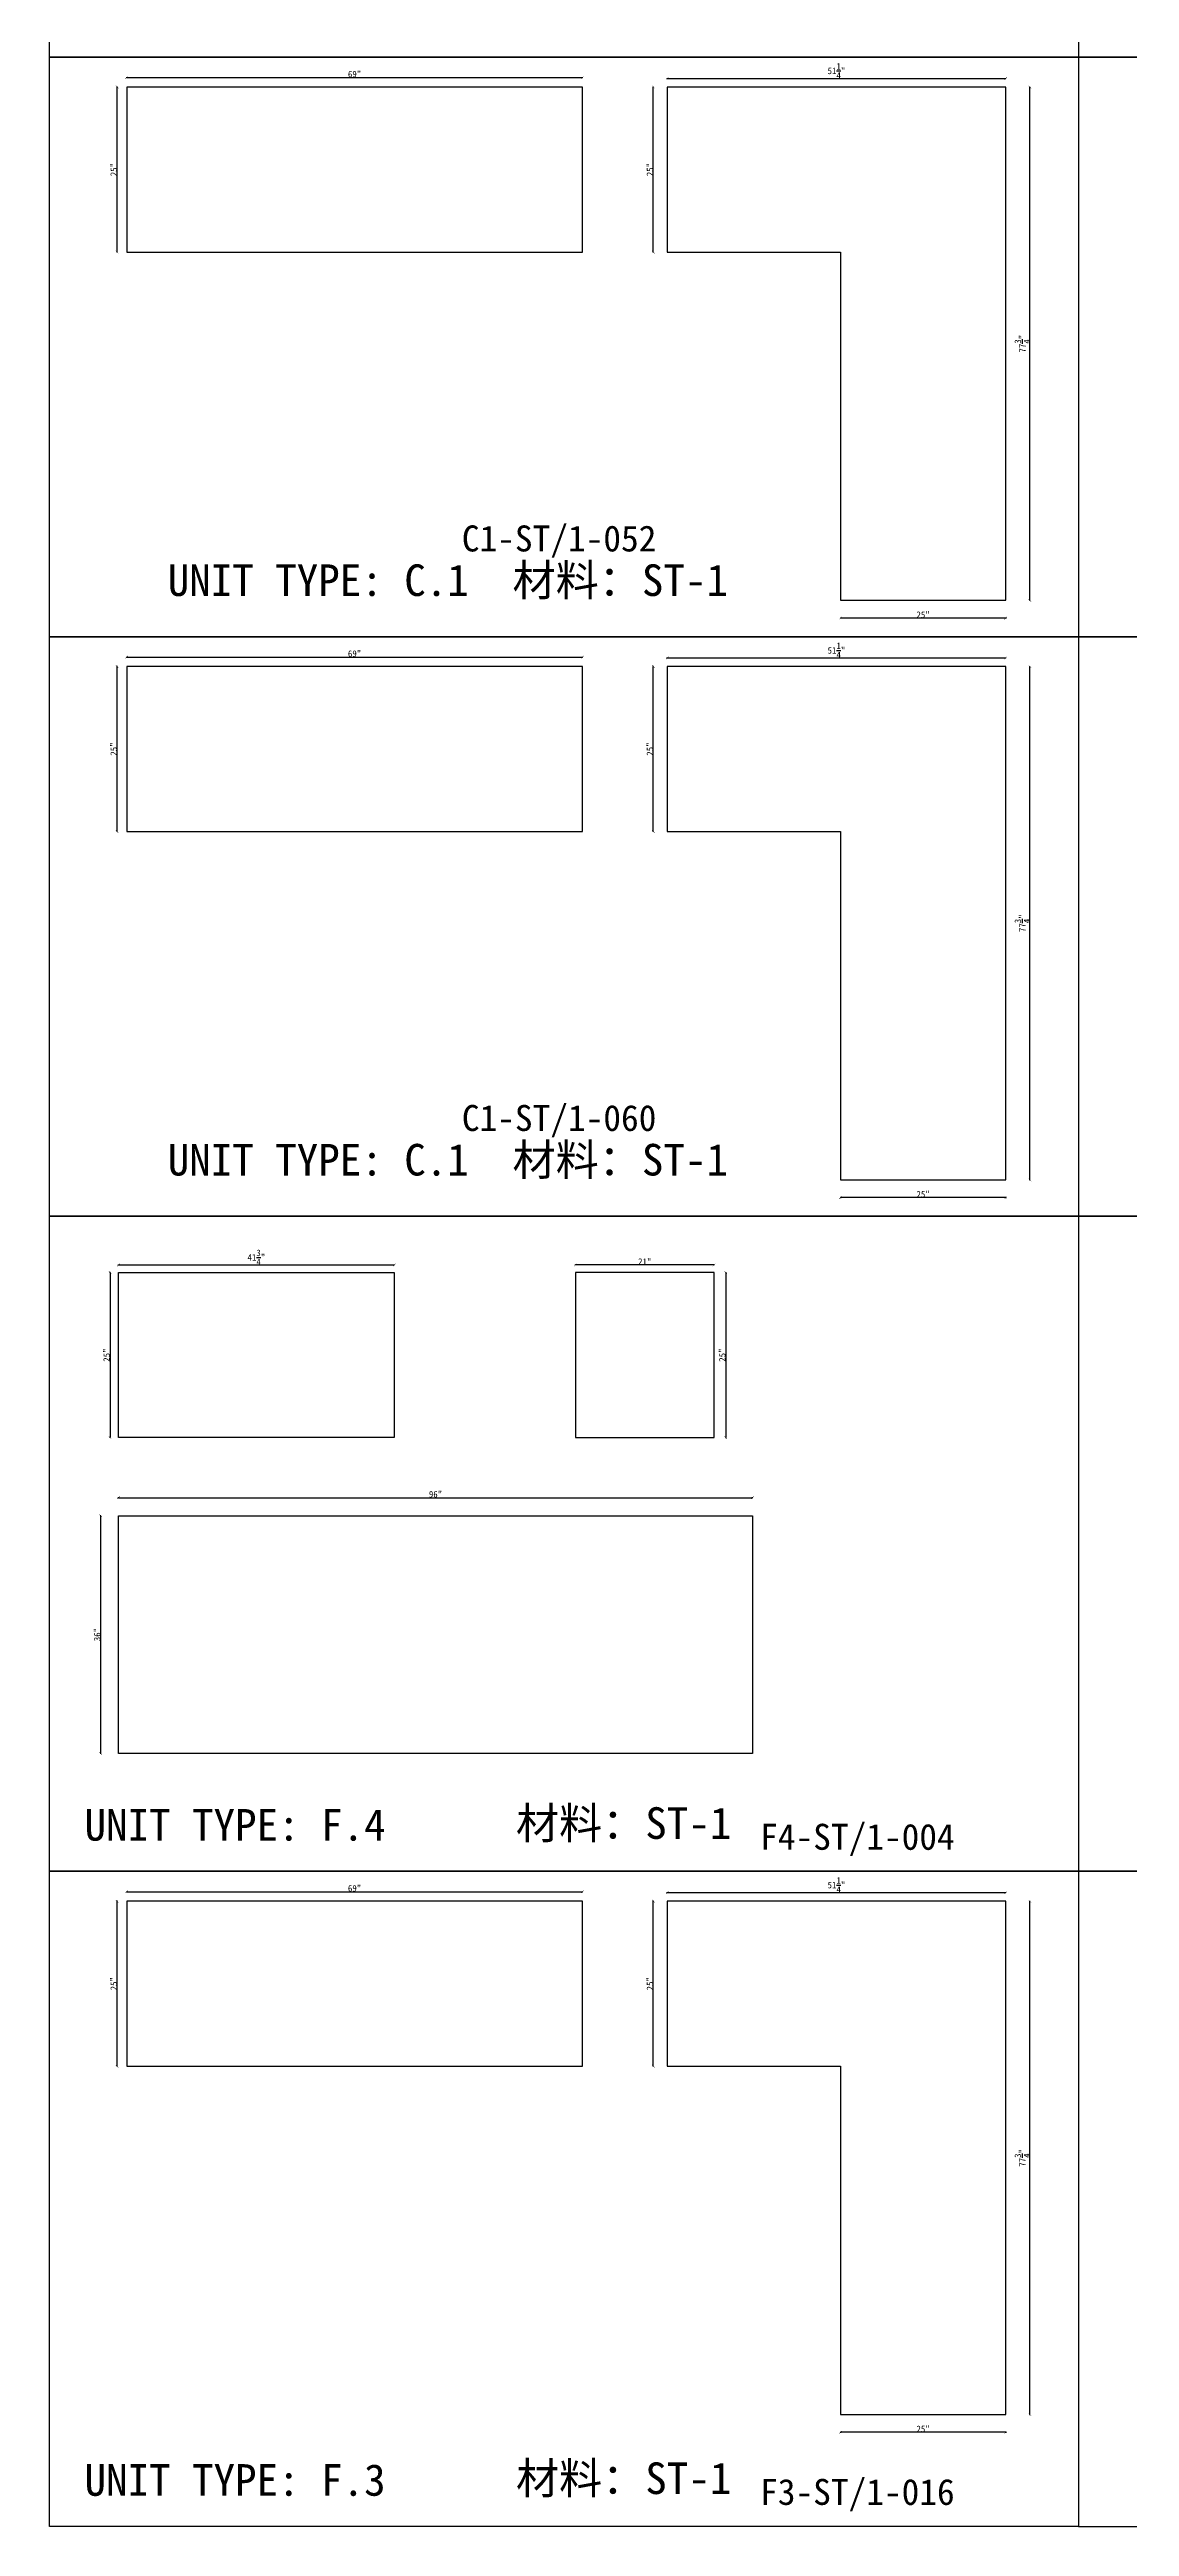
# Model space of a CAD drawing. Header units: millimetres. Extents: x -46966 to 138077, y -48408 to 2116.
# Drawn here: x 3188 to 7341, y -44982 to -35453 of the extents above; entities that cross this region are included whole.
import ezdxf
from ezdxf.enums import TextEntityAlignment as Align

# ---------------------------------------------------------------- set-up
doc = ezdxf.new("R2010")
doc.units = ezdxf.units.MM
doc.layers.add('PART_NUMBER', color=3, linetype='Continuous')
doc.styles.add('样式 1', font='')
doc.styles.get('样式 1').set_extended_font_data('NSimSun')
doc.dimstyles.new('副本 ISO-25', dxfattribs={"dimtxt": 25, "dimasz": 10, "dimexe": 1.5, "dimexo": 0.5, "dimtad": 1, "dimlfac": 0.03937, "dimlunit": 5, "dimtxsty": '样式 1', "dimblk": 'ARCHTICK', "dimcen": 2.5, "dimclrd": 256, "dimclrt": 1, "dimazin": 3, "dimtfac": 1, "dimtmove": 0, "dimatfit": 3, "dimfxlon": 1})

# ---------------------------------------------------------------- blocks, each defined once
blk = doc.blocks.new('_ArchTick')
at = {"color": 0, "linetype": 'ByBlock', "const_width": 0.15}
blk.add_lwpolyline([(-0.5, -0.5), (0.5, 0.5)], dxfattribs=at)
blk = doc.blocks.new('*D683')
at = {"color": 0, "lineweight": -2, "transparency": 16777216}
for p, q in [((3448.3, -35596.8), (3445.8, -35596.8)), ((3448.3, -36231.8), (3445.8, -36231.8))]:
    blk.add_line(p, q, dxfattribs=at)
at = {"lineweight": -2, "transparency": 16777216}
blk.add_line((3447.3, -36231.8), (3447.3, -35596.8), dxfattribs=at)
at = {"layer": 'Defpoints', "color": 0, "transparency": 16777216}
for p in [(3447.3, -35596.8), (3484.3, -35596.8), (3484.3, -36231.8)]:
    blk.add_point(p, dxfattribs=at)
at = {"lineweight": -2, "transparency": 16777216, "xscale": 10, "yscale": 10, "zscale": 10}
for p, rotation in [((3447.3, -35596.8), 90), ((3447.3, -36231.8), 270)]:
    blk.add_blockref('_ArchTick', p, dxfattribs=dict(at, rotation=rotation))
at = {"color": 1, "transparency": 16777216, "insert": (3434.2, -35914.3), "char_height": 25, "attachment_point": 5, "rotation": 90, "style": '样式 1'}
blk.add_mtext('\\A1;25"', dxfattribs=at)
blk = doc.blocks.new('*D684')
at = {"color": 0, "lineweight": -2, "transparency": 16777216}
for p, q in [((3484.3, -35561.4), (3484.3, -35558.9)), ((5236.9, -35561.4), (5236.9, -35558.9))]:
    blk.add_line(p, q, dxfattribs=at)
at = {"lineweight": -2, "transparency": 16777216}
blk.add_line((3484.3, -35560.4), (5236.9, -35560.4), dxfattribs=at)
at = {"layer": 'Defpoints', "color": 0, "transparency": 16777216}
for p in [(3484.3, -35596.8), (5236.9, -35560.4), (5236.9, -35596.8)]:
    blk.add_point(p, dxfattribs=at)
at = {"lineweight": -2, "transparency": 16777216, "xscale": 10, "yscale": 10, "zscale": 10, "rotation": 180}
blk.add_blockref('_ArchTick', (3484.3, -35560.4), dxfattribs=at)
at = {"lineweight": -2, "transparency": 16777216, "xscale": 10, "yscale": 10, "zscale": 10}
blk.add_blockref('_ArchTick', (5236.9, -35560.4), dxfattribs=at)
at = {"color": 1, "transparency": 16777216, "insert": (4360.6, -35547.3), "char_height": 25, "attachment_point": 5, "style": '样式 1'}
blk.add_mtext('\\A1;69"', dxfattribs=at)
blk = doc.blocks.new('*D685')
at = {"color": 0, "lineweight": -2, "transparency": 16777216}
for p, q in [((5563.2, -35564.6), (5563.2, -35562.1)), ((6864.9, -35564.6), (6864.9, -35562.1))]:
    blk.add_line(p, q, dxfattribs=at)
at = {"lineweight": -2, "transparency": 16777216}
blk.add_line((5563.2, -35563.6), (6864.9, -35563.6), dxfattribs=at)
at = {"layer": 'Defpoints', "color": 0, "transparency": 16777216}
for p in [(5563.2, -35596.8), (6864.9, -35563.6), (6864.9, -35596.8)]:
    blk.add_point(p, dxfattribs=at)
at = {"lineweight": -2, "transparency": 16777216, "xscale": 10, "yscale": 10, "zscale": 10, "rotation": 180}
blk.add_blockref('_ArchTick', (5563.2, -35563.6), dxfattribs=at)
at = {"lineweight": -2, "transparency": 16777216, "xscale": 10, "yscale": 10, "zscale": 10}
blk.add_blockref('_ArchTick', (6864.9, -35563.6), dxfattribs=at)
at = {"color": 1, "transparency": 16777216, "insert": (6214, -35534.6), "char_height": 25, "attachment_point": 5, "style": '样式 1'}
blk.add_mtext('\\A1;51{\\H1x;\\S1/4;}"', dxfattribs=at)
blk = doc.blocks.new('*D686')
at = {"color": 0, "lineweight": -2, "transparency": 16777216}
for p, q in [((5510.7, -35596.8), (5508.2, -35596.8)), ((5510.7, -36231.8), (5508.2, -36231.8))]:
    blk.add_line(p, q, dxfattribs=at)
at = {"lineweight": -2, "transparency": 16777216}
blk.add_line((5509.7, -36231.8), (5509.7, -35596.8), dxfattribs=at)
at = {"layer": 'Defpoints', "color": 0, "transparency": 16777216}
for p in [(5509.7, -35596.8), (5563.2, -35596.8), (5563.2, -36231.8)]:
    blk.add_point(p, dxfattribs=at)
at = {"lineweight": -2, "transparency": 16777216, "xscale": 10, "yscale": 10, "zscale": 10}
for p, rotation in [((5509.7, -35596.8), 90), ((5509.7, -36231.8), 270)]:
    blk.add_blockref('_ArchTick', p, dxfattribs=dict(at, rotation=rotation))
at = {"color": 1, "transparency": 16777216, "insert": (5496.6, -35914.3), "char_height": 25, "attachment_point": 5, "rotation": 90, "style": '样式 1'}
blk.add_mtext('\\A1;25"', dxfattribs=at)
blk = doc.blocks.new('*D679')
at = {"color": 0, "lineweight": -2, "transparency": 16777216}
for p, q in [((6229.9, -37639), (6229.9, -37641.5)), ((6864.9, -37639), (6864.9, -37641.5))]:
    blk.add_line(p, q, dxfattribs=at)
at = {"lineweight": -2, "transparency": 16777216}
blk.add_line((6864.9, -37640), (6229.9, -37640), dxfattribs=at)
at = {"layer": 'Defpoints', "color": 0, "transparency": 16777216}
for p in [(6229.9, -37571.6), (6229.9, -37640), (6864.9, -37571.6)]:
    blk.add_point(p, dxfattribs=at)
at = {"lineweight": -2, "transparency": 16777216, "xscale": 10, "yscale": 10, "zscale": 10, "rotation": 180}
blk.add_blockref('_ArchTick', (6229.9, -37640), dxfattribs=at)
at = {"lineweight": -2, "transparency": 16777216, "xscale": 10, "yscale": 10, "zscale": 10}
blk.add_blockref('_ArchTick', (6864.9, -37640), dxfattribs=at)
at = {"color": 1, "transparency": 16777216, "insert": (6547.4, -37626.9), "char_height": 25, "attachment_point": 5, "style": '样式 1'}
blk.add_mtext('\\A1;25"', dxfattribs=at)
blk = doc.blocks.new('*D680')
at = {"color": 0, "lineweight": -2, "transparency": 16777216}
for p, q in [((6957.1, -35596.8), (6959.6, -35596.8)), ((6957.1, -37571.6), (6959.6, -37571.6))]:
    blk.add_line(p, q, dxfattribs=at)
at = {"lineweight": -2, "transparency": 16777216}
blk.add_line((6958.1, -37571.6), (6958.1, -35596.8), dxfattribs=at)
at = {"layer": 'Defpoints', "color": 0, "transparency": 16777216}
for p in [(6864.9, -35596.8), (6958.1, -35596.8), (6864.9, -37571.6)]:
    blk.add_point(p, dxfattribs=at)
at = {"lineweight": -2, "transparency": 16777216, "xscale": 10, "yscale": 10, "zscale": 10}
for p, rotation in [((6958.1, -35596.8), 90), ((6958.1, -37571.6), 270)]:
    blk.add_blockref('_ArchTick', p, dxfattribs=dict(at, rotation=rotation))
at = {"color": 1, "transparency": 16777216, "insert": (6929, -36584.2), "char_height": 25, "attachment_point": 5, "rotation": 90, "style": '样式 1'}
blk.add_mtext('\\A1;77{\\H1x;\\S3/4;}"', dxfattribs=at)
blk = doc.blocks.new('*D693')
at = {"color": 0, "lineweight": -2, "transparency": 16777216}
for p, q in [((3448.3, -37826.3), (3445.8, -37826.3)), ((3448.3, -38461.3), (3445.8, -38461.3))]:
    blk.add_line(p, q, dxfattribs=at)
at = {"lineweight": -2, "transparency": 16777216}
blk.add_line((3447.3, -38461.3), (3447.3, -37826.3), dxfattribs=at)
at = {"layer": 'Defpoints', "color": 0, "transparency": 16777216}
for p in [(3447.3, -37826.3), (3484.3, -37826.3), (3484.3, -38461.3)]:
    blk.add_point(p, dxfattribs=at)
at = {"lineweight": -2, "transparency": 16777216, "xscale": 10, "yscale": 10, "zscale": 10}
for p, rotation in [((3447.3, -37826.3), 90), ((3447.3, -38461.3), 270)]:
    blk.add_blockref('_ArchTick', p, dxfattribs=dict(at, rotation=rotation))
at = {"color": 1, "transparency": 16777216, "insert": (3434.2, -38143.8), "char_height": 25, "attachment_point": 5, "rotation": 90, "style": '样式 1'}
blk.add_mtext('\\A1;25"', dxfattribs=at)
blk = doc.blocks.new('*D694')
at = {"color": 0, "lineweight": -2, "transparency": 16777216}
for p, q in [((3484.3, -37791), (3484.3, -37788.5)), ((5236.9, -37791), (5236.9, -37788.5))]:
    blk.add_line(p, q, dxfattribs=at)
at = {"lineweight": -2, "transparency": 16777216}
blk.add_line((3484.3, -37790), (5236.9, -37790), dxfattribs=at)
at = {"layer": 'Defpoints', "color": 0, "transparency": 16777216}
for p in [(3484.3, -37826.3), (5236.9, -37790), (5236.9, -37826.3)]:
    blk.add_point(p, dxfattribs=at)
at = {"lineweight": -2, "transparency": 16777216, "xscale": 10, "yscale": 10, "zscale": 10, "rotation": 180}
blk.add_blockref('_ArchTick', (3484.3, -37790), dxfattribs=at)
at = {"lineweight": -2, "transparency": 16777216, "xscale": 10, "yscale": 10, "zscale": 10}
blk.add_blockref('_ArchTick', (5236.9, -37790), dxfattribs=at)
at = {"color": 1, "transparency": 16777216, "insert": (4360.6, -37776.9), "char_height": 25, "attachment_point": 5, "style": '样式 1'}
blk.add_mtext('\\A1;69"', dxfattribs=at)
blk = doc.blocks.new('*D695')
at = {"color": 0, "lineweight": -2, "transparency": 16777216}
for p, q in [((5563.2, -37794.2), (5563.2, -37791.7)), ((6864.9, -37794.2), (6864.9, -37791.7))]:
    blk.add_line(p, q, dxfattribs=at)
at = {"lineweight": -2, "transparency": 16777216}
blk.add_line((5563.2, -37793.2), (6864.9, -37793.2), dxfattribs=at)
at = {"layer": 'Defpoints', "color": 0, "transparency": 16777216}
for p in [(5563.2, -37826.3), (6864.9, -37793.2), (6864.9, -37826.3)]:
    blk.add_point(p, dxfattribs=at)
at = {"lineweight": -2, "transparency": 16777216, "xscale": 10, "yscale": 10, "zscale": 10, "rotation": 180}
blk.add_blockref('_ArchTick', (5563.2, -37793.2), dxfattribs=at)
at = {"lineweight": -2, "transparency": 16777216, "xscale": 10, "yscale": 10, "zscale": 10}
blk.add_blockref('_ArchTick', (6864.9, -37793.2), dxfattribs=at)
at = {"color": 1, "transparency": 16777216, "insert": (6214, -37764.2), "char_height": 25, "attachment_point": 5, "style": '样式 1'}
blk.add_mtext('\\A1;51{\\H1x;\\S1/4;}"', dxfattribs=at)
blk = doc.blocks.new('*D696')
at = {"color": 0, "lineweight": -2, "transparency": 16777216}
for p, q in [((5510.7, -37826.3), (5508.2, -37826.3)), ((5510.7, -38461.3), (5508.2, -38461.3))]:
    blk.add_line(p, q, dxfattribs=at)
at = {"lineweight": -2, "transparency": 16777216}
blk.add_line((5509.7, -38461.3), (5509.7, -37826.3), dxfattribs=at)
at = {"layer": 'Defpoints', "color": 0, "transparency": 16777216}
for p in [(5509.7, -37826.3), (5563.2, -37826.3), (5563.2, -38461.3)]:
    blk.add_point(p, dxfattribs=at)
at = {"lineweight": -2, "transparency": 16777216, "xscale": 10, "yscale": 10, "zscale": 10}
for p, rotation in [((5509.7, -37826.3), 90), ((5509.7, -38461.3), 270)]:
    blk.add_blockref('_ArchTick', p, dxfattribs=dict(at, rotation=rotation))
at = {"color": 1, "transparency": 16777216, "insert": (5496.6, -38143.8), "char_height": 25, "attachment_point": 5, "rotation": 90, "style": '样式 1'}
blk.add_mtext('\\A1;25"', dxfattribs=at)
blk = doc.blocks.new('*D689')
at = {"color": 0, "lineweight": -2, "transparency": 16777216}
for p, q in [((6229.9, -39868.6), (6229.9, -39871.1)), ((6864.9, -39868.6), (6864.9, -39871.1))]:
    blk.add_line(p, q, dxfattribs=at)
at = {"lineweight": -2, "transparency": 16777216}
blk.add_line((6864.9, -39869.6), (6229.9, -39869.6), dxfattribs=at)
at = {"layer": 'Defpoints', "color": 0, "transparency": 16777216}
for p in [(6229.9, -39801.2), (6864.9, -39801.2), (6229.9, -39869.6)]:
    blk.add_point(p, dxfattribs=at)
at = {"lineweight": -2, "transparency": 16777216, "xscale": 10, "yscale": 10, "zscale": 10, "rotation": 180}
blk.add_blockref('_ArchTick', (6229.9, -39869.6), dxfattribs=at)
at = {"lineweight": -2, "transparency": 16777216, "xscale": 10, "yscale": 10, "zscale": 10}
blk.add_blockref('_ArchTick', (6864.9, -39869.6), dxfattribs=at)
at = {"color": 1, "transparency": 16777216, "insert": (6547.4, -39856.5), "char_height": 25, "attachment_point": 5, "style": '样式 1'}
blk.add_mtext('\\A1;25"', dxfattribs=at)
blk = doc.blocks.new('*D690')
at = {"color": 0, "lineweight": -2, "transparency": 16777216}
for p, q in [((6957.1, -37826.3), (6959.6, -37826.3)), ((6957.1, -39801.2), (6959.6, -39801.2))]:
    blk.add_line(p, q, dxfattribs=at)
at = {"lineweight": -2, "transparency": 16777216}
blk.add_line((6958.1, -39801.2), (6958.1, -37826.3), dxfattribs=at)
at = {"layer": 'Defpoints', "color": 0, "transparency": 16777216}
for p in [(6864.9, -37826.3), (6958.1, -37826.3), (6864.9, -39801.2)]:
    blk.add_point(p, dxfattribs=at)
at = {"lineweight": -2, "transparency": 16777216, "xscale": 10, "yscale": 10, "zscale": 10}
for p, rotation in [((6958.1, -37826.3), 90), ((6958.1, -39801.2), 270)]:
    blk.add_blockref('_ArchTick', p, dxfattribs=dict(at, rotation=rotation))
at = {"color": 1, "transparency": 16777216, "insert": (6929, -38813.8), "char_height": 25, "attachment_point": 5, "rotation": 90, "style": '样式 1'}
blk.add_mtext('\\A1;77{\\H1x;\\S3/4;}"', dxfattribs=at)
blk = doc.blocks.new('*D699')
at = {"color": 0, "lineweight": -2, "transparency": 16777216}
for p, q in [((3452.8, -40129.6), (3452.8, -40127.1)), ((4513.3, -40129.6), (4513.3, -40127.1))]:
    blk.add_line(p, q, dxfattribs=at)
at = {"lineweight": -2, "transparency": 16777216}
blk.add_line((3452.8, -40128.6), (4513.3, -40128.6), dxfattribs=at)
at = {"layer": 'Defpoints', "color": 0, "transparency": 16777216}
for p in [(3452.8, -40157.9), (4513.3, -40128.6), (4513.3, -40157.9)]:
    blk.add_point(p, dxfattribs=at)
at = {"lineweight": -2, "transparency": 16777216, "xscale": 10, "yscale": 10, "zscale": 10, "rotation": 180}
blk.add_blockref('_ArchTick', (3452.8, -40128.6), dxfattribs=at)
at = {"lineweight": -2, "transparency": 16777216, "xscale": 10, "yscale": 10, "zscale": 10}
blk.add_blockref('_ArchTick', (4513.3, -40128.6), dxfattribs=at)
at = {"color": 1, "transparency": 16777216, "insert": (3983, -40099.5), "char_height": 25, "attachment_point": 5, "style": '样式 1'}
blk.add_mtext('\\A1;41{\\H1x;\\S3/4;}"', dxfattribs=at)
blk = doc.blocks.new('*D700')
at = {"color": 0, "lineweight": -2, "transparency": 16777216}
for p, q in [((3421.1, -40157.9), (3418.6, -40157.9)), ((3421.1, -40792.9), (3418.6, -40792.9))]:
    blk.add_line(p, q, dxfattribs=at)
at = {"lineweight": -2, "transparency": 16777216}
blk.add_line((3420.1, -40157.9), (3420.1, -40792.9), dxfattribs=at)
at = {"layer": 'Defpoints', "color": 0, "transparency": 16777216}
for p in [(3452.8, -40157.9), (3420.1, -40792.9), (3452.8, -40792.9)]:
    blk.add_point(p, dxfattribs=at)
at = {"lineweight": -2, "transparency": 16777216, "xscale": 10, "yscale": 10, "zscale": 10}
for p, rotation in [((3420.1, -40157.9), 90), ((3420.1, -40792.9), 270)]:
    blk.add_blockref('_ArchTick', p, dxfattribs=dict(at, rotation=rotation))
at = {"color": 1, "transparency": 16777216, "insert": (3407, -40475.4), "char_height": 25, "attachment_point": 5, "rotation": 90, "style": '样式 1'}
blk.add_mtext('\\A1;25"', dxfattribs=at)
blk = doc.blocks.new('*D701')
at = {"color": 0, "lineweight": -2, "transparency": 16777216}
for p, q in [((5209.8, -40129.6), (5209.8, -40127.1)), ((5743.2, -40129.6), (5743.2, -40127.1))]:
    blk.add_line(p, q, dxfattribs=at)
at = {"lineweight": -2, "transparency": 16777216}
blk.add_line((5743.2, -40128.6), (5209.8, -40128.6), dxfattribs=at)
at = {"layer": 'Defpoints', "color": 0, "transparency": 16777216}
for p in [(5209.8, -40128.6), (5209.8, -40157.9), (5743.2, -40157.9)]:
    blk.add_point(p, dxfattribs=at)
at = {"lineweight": -2, "transparency": 16777216, "xscale": 10, "yscale": 10, "zscale": 10, "rotation": 180}
blk.add_blockref('_ArchTick', (5209.8, -40128.6), dxfattribs=at)
at = {"lineweight": -2, "transparency": 16777216, "xscale": 10, "yscale": 10, "zscale": 10}
blk.add_blockref('_ArchTick', (5743.2, -40128.6), dxfattribs=at)
at = {"color": 1, "transparency": 16777216, "insert": (5476.5, -40115.5), "char_height": 25, "attachment_point": 5, "style": '样式 1'}
blk.add_mtext('\\A1;21"', dxfattribs=at)
blk = doc.blocks.new('*D702')
at = {"color": 0, "lineweight": -2, "transparency": 16777216}
for p, q in [((5787.1, -40157.9), (5789.6, -40157.9)), ((5787.1, -40792.9), (5789.6, -40792.9))]:
    blk.add_line(p, q, dxfattribs=at)
at = {"lineweight": -2, "transparency": 16777216}
blk.add_line((5788.1, -40157.9), (5788.1, -40792.9), dxfattribs=at)
at = {"layer": 'Defpoints', "color": 0, "transparency": 16777216}
for p in [(5743.2, -40157.9), (5743.2, -40792.9), (5788.1, -40792.9)]:
    blk.add_point(p, dxfattribs=at)
at = {"lineweight": -2, "transparency": 16777216, "xscale": 10, "yscale": 10, "zscale": 10}
for p, rotation in [((5788.1, -40157.9), 90), ((5788.1, -40792.9), 270)]:
    blk.add_blockref('_ArchTick', p, dxfattribs=dict(at, rotation=rotation))
at = {"color": 1, "transparency": 16777216, "insert": (5775, -40475.4), "char_height": 25, "attachment_point": 5, "rotation": 90, "style": '样式 1'}
blk.add_mtext('\\A1;25"', dxfattribs=at)
blk = doc.blocks.new('*D703')
at = {"color": 0, "lineweight": -2, "transparency": 16777216}
for p, q in [((3452.8, -41025), (3452.8, -41022.5)), ((5891.2, -41025), (5891.2, -41022.5))]:
    blk.add_line(p, q, dxfattribs=at)
at = {"lineweight": -2, "transparency": 16777216}
blk.add_line((3452.8, -41024), (5891.2, -41024), dxfattribs=at)
at = {"layer": 'Defpoints', "color": 0, "transparency": 16777216}
for p in [(5891.2, -41024), (3452.8, -41093.3), (5891.2, -41093.3)]:
    blk.add_point(p, dxfattribs=at)
at = {"lineweight": -2, "transparency": 16777216, "xscale": 10, "yscale": 10, "zscale": 10, "rotation": 180}
blk.add_blockref('_ArchTick', (3452.8, -41024), dxfattribs=at)
at = {"lineweight": -2, "transparency": 16777216, "xscale": 10, "yscale": 10, "zscale": 10}
blk.add_blockref('_ArchTick', (5891.2, -41024), dxfattribs=at)
at = {"color": 1, "transparency": 16777216, "insert": (4672, -41010.9), "char_height": 25, "attachment_point": 5, "style": '样式 1'}
blk.add_mtext('\\A1;96"', dxfattribs=at)
blk = doc.blocks.new('*D704')
at = {"color": 0, "lineweight": -2, "transparency": 16777216}
for p, q in [((3385, -41093.3), (3382.5, -41093.3)), ((3385, -42007.7), (3382.5, -42007.7))]:
    blk.add_line(p, q, dxfattribs=at)
at = {"lineweight": -2, "transparency": 16777216}
blk.add_line((3384, -41093.3), (3384, -42007.7), dxfattribs=at)
at = {"layer": 'Defpoints', "color": 0, "transparency": 16777216}
for p in [(3452.8, -41093.3), (3384, -42007.7), (3452.8, -42007.7)]:
    blk.add_point(p, dxfattribs=at)
at = {"lineweight": -2, "transparency": 16777216, "xscale": 10, "yscale": 10, "zscale": 10}
for p, rotation in [((3384, -41093.3), 90), ((3384, -42007.7), 270)]:
    blk.add_blockref('_ArchTick', p, dxfattribs=dict(at, rotation=rotation))
at = {"color": 1, "transparency": 16777216, "insert": (3370.9, -41550.5), "char_height": 25, "attachment_point": 5, "rotation": 90, "style": '样式 1'}
blk.add_mtext('\\A1;36"', dxfattribs=at)
blk = doc.blocks.new('*D711')
at = {"color": 0, "lineweight": -2, "transparency": 16777216}
for p, q in [((3448.3, -42576.3), (3445.8, -42576.3)), ((3448.3, -43211.3), (3445.8, -43211.3))]:
    blk.add_line(p, q, dxfattribs=at)
at = {"lineweight": -2, "transparency": 16777216}
blk.add_line((3447.3, -43211.3), (3447.3, -42576.3), dxfattribs=at)
at = {"layer": 'Defpoints', "color": 0, "transparency": 16777216}
for p in [(3447.3, -42576.3), (3484.3, -42576.3), (3484.3, -43211.3)]:
    blk.add_point(p, dxfattribs=at)
at = {"lineweight": -2, "transparency": 16777216, "xscale": 10, "yscale": 10, "zscale": 10}
for p, rotation in [((3447.3, -42576.3), 90), ((3447.3, -43211.3), 270)]:
    blk.add_blockref('_ArchTick', p, dxfattribs=dict(at, rotation=rotation))
at = {"color": 1, "transparency": 16777216, "insert": (3434.2, -42893.8), "char_height": 25, "attachment_point": 5, "rotation": 90, "style": '样式 1'}
blk.add_mtext('\\A1;25"', dxfattribs=at)
blk = doc.blocks.new('*D712')
at = {"color": 0, "lineweight": -2, "transparency": 16777216}
for p, q in [((3484.3, -42541), (3484.3, -42538.5)), ((5236.9, -42541), (5236.9, -42538.5))]:
    blk.add_line(p, q, dxfattribs=at)
at = {"lineweight": -2, "transparency": 16777216}
blk.add_line((3484.3, -42540), (5236.9, -42540), dxfattribs=at)
at = {"layer": 'Defpoints', "color": 0, "transparency": 16777216}
for p in [(3484.3, -42576.3), (5236.9, -42540), (5236.9, -42576.3)]:
    blk.add_point(p, dxfattribs=at)
at = {"lineweight": -2, "transparency": 16777216, "xscale": 10, "yscale": 10, "zscale": 10, "rotation": 180}
blk.add_blockref('_ArchTick', (3484.3, -42540), dxfattribs=at)
at = {"lineweight": -2, "transparency": 16777216, "xscale": 10, "yscale": 10, "zscale": 10}
blk.add_blockref('_ArchTick', (5236.9, -42540), dxfattribs=at)
at = {"color": 1, "transparency": 16777216, "insert": (4360.6, -42526.9), "char_height": 25, "attachment_point": 5, "style": '样式 1'}
blk.add_mtext('\\A1;69"', dxfattribs=at)
blk = doc.blocks.new('*D713')
at = {"color": 0, "lineweight": -2, "transparency": 16777216}
for p, q in [((5563.2, -42544.2), (5563.2, -42541.7)), ((6864.9, -42544.2), (6864.9, -42541.7))]:
    blk.add_line(p, q, dxfattribs=at)
at = {"lineweight": -2, "transparency": 16777216}
blk.add_line((5563.2, -42543.2), (6864.9, -42543.2), dxfattribs=at)
at = {"layer": 'Defpoints', "color": 0, "transparency": 16777216}
for p in [(5563.2, -42576.3), (6864.9, -42543.2), (6864.9, -42576.3)]:
    blk.add_point(p, dxfattribs=at)
at = {"lineweight": -2, "transparency": 16777216, "xscale": 10, "yscale": 10, "zscale": 10, "rotation": 180}
blk.add_blockref('_ArchTick', (5563.2, -42543.2), dxfattribs=at)
at = {"lineweight": -2, "transparency": 16777216, "xscale": 10, "yscale": 10, "zscale": 10}
blk.add_blockref('_ArchTick', (6864.9, -42543.2), dxfattribs=at)
at = {"color": 1, "transparency": 16777216, "insert": (6214, -42514.2), "char_height": 25, "attachment_point": 5, "style": '样式 1'}
blk.add_mtext('\\A1;51{\\H1x;\\S1/4;}"', dxfattribs=at)
blk = doc.blocks.new('*D714')
at = {"color": 0, "lineweight": -2, "transparency": 16777216}
for p, q in [((5510.7, -42576.3), (5508.2, -42576.3)), ((5510.7, -43211.3), (5508.2, -43211.3))]:
    blk.add_line(p, q, dxfattribs=at)
at = {"lineweight": -2, "transparency": 16777216}
blk.add_line((5509.7, -43211.3), (5509.7, -42576.3), dxfattribs=at)
at = {"layer": 'Defpoints', "color": 0, "transparency": 16777216}
for p in [(5509.7, -42576.3), (5563.2, -42576.3), (5563.2, -43211.3)]:
    blk.add_point(p, dxfattribs=at)
at = {"lineweight": -2, "transparency": 16777216, "xscale": 10, "yscale": 10, "zscale": 10}
for p, rotation in [((5509.7, -42576.3), 90), ((5509.7, -43211.3), 270)]:
    blk.add_blockref('_ArchTick', p, dxfattribs=dict(at, rotation=rotation))
at = {"color": 1, "transparency": 16777216, "insert": (5496.6, -42893.8), "char_height": 25, "attachment_point": 5, "rotation": 90, "style": '样式 1'}
blk.add_mtext('\\A1;25"', dxfattribs=at)
blk = doc.blocks.new('*D715')
at = {"color": 0, "lineweight": -2, "transparency": 16777216}
for p, q in [((6229.9, -44618.6), (6229.9, -44621.1)), ((6864.9, -44618.6), (6864.9, -44621.1))]:
    blk.add_line(p, q, dxfattribs=at)
at = {"lineweight": -2, "transparency": 16777216}
blk.add_line((6864.9, -44619.6), (6229.9, -44619.6), dxfattribs=at)
at = {"layer": 'Defpoints', "color": 0, "transparency": 16777216}
for p in [(6229.9, -44551.2), (6864.9, -44551.2), (6229.9, -44619.6)]:
    blk.add_point(p, dxfattribs=at)
at = {"lineweight": -2, "transparency": 16777216, "xscale": 10, "yscale": 10, "zscale": 10, "rotation": 180}
blk.add_blockref('_ArchTick', (6229.9, -44619.6), dxfattribs=at)
at = {"lineweight": -2, "transparency": 16777216, "xscale": 10, "yscale": 10, "zscale": 10}
blk.add_blockref('_ArchTick', (6864.9, -44619.6), dxfattribs=at)
at = {"color": 1, "transparency": 16777216, "insert": (6547.4, -44606.5), "char_height": 25, "attachment_point": 5, "style": '样式 1'}
blk.add_mtext('\\A1;25"', dxfattribs=at)
blk = doc.blocks.new('*D716')
at = {"color": 0, "lineweight": -2, "transparency": 16777216}
for p, q in [((6957.1, -42576.3), (6959.6, -42576.3)), ((6957.1, -44551.2), (6959.6, -44551.2))]:
    blk.add_line(p, q, dxfattribs=at)
at = {"lineweight": -2, "transparency": 16777216}
blk.add_line((6958.1, -44551.2), (6958.1, -42576.3), dxfattribs=at)
at = {"layer": 'Defpoints', "color": 0, "transparency": 16777216}
for p in [(6864.9, -42576.3), (6958.1, -42576.3), (6864.9, -44551.2)]:
    blk.add_point(p, dxfattribs=at)
at = {"lineweight": -2, "transparency": 16777216, "xscale": 10, "yscale": 10, "zscale": 10}
for p, rotation in [((6958.1, -42576.3), 90), ((6958.1, -44551.2), 270)]:
    blk.add_blockref('_ArchTick', p, dxfattribs=dict(at, rotation=rotation))
at = {"color": 1, "transparency": 16777216, "insert": (6929, -43563.7), "char_height": 25, "attachment_point": 5, "rotation": 90, "style": '样式 1'}
blk.add_mtext('\\A1;77{\\H1x;\\S3/4;}"', dxfattribs=at)

msp = doc.modelspace()

# ---------------------------------------------------------------- linework, layer by layer
at = {"color": 1}
for points in [[(3187.523, -32199.777), (7144.404, -32199.777), (7144.404, -35481.834), (3187.523, -35481.834)], [(7144.404, -35481.834), (9936.279, -35481.834), (9936.279, -32199.777), (7144.404, -32199.777)], [(3187.523, -35481.834), (7144.404, -35481.834), (7144.404, -37711.401), (3187.523, -37711.401)], [(7144.404, -37711.401), (9936.279, -37711.401), (9936.279, -35481.834), (7144.404, -35481.834)], [(3187.523, -37711.401), (7144.404, -37711.401), (7144.404, -39940.968), (3187.523, -39940.968)], [(7144.404, -39940.968), (9936.279, -39940.968), (9936.279, -37711.401), (7144.404, -37711.401)], [(3187.523, -39940.968), (7144.404, -39940.968), (7144.404, -42461.386), (3187.523, -42461.386)], [(7144.404, -42461.386), (9936.279, -42461.386), (9936.279, -39940.968), (7144.404, -39940.968)], [(3187.523, -42461.386), (7144.404, -42461.386), (7144.404, -44981.804), (3187.523, -44981.804)], [(7144.404, -44981.804), (9936.279, -44981.804), (9936.279, -42461.386), (7144.404, -42461.386)]]:
    msp.add_lwpolyline(points, close=True, dxfattribs=at)
for points in [[(3484.274, -36231.76), (5236.874, -36231.76), (5236.874, -35596.76), (3484.274, -35596.76)], [(6864.919, -35596.76), (5563.169, -35596.76), (5563.169, -36231.76), (6229.919, -36231.76), (6229.919, -37571.61), (6864.919, -37571.61)], [(3484.274, -38461.327), (5236.874, -38461.327), (5236.874, -37826.327), (3484.274, -37826.327)], [(6864.919, -37826.327), (5563.169, -37826.327), (5563.169, -38461.327), (6229.919, -38461.327), (6229.919, -39801.177), (6864.919, -39801.177)], [(3452.803, -40157.923), (4513.253, -40157.923), (4513.253, -40792.923), (3452.803, -40792.923)], [(5209.79, -40792.923), (5743.19, -40792.923), (5743.19, -40157.923), (5209.79, -40157.923)], [(3452.803, -41093.315), (5891.203, -41093.315), (5891.203, -42007.715), (3452.803, -42007.715)], [(3484.274, -43211.313), (5236.874, -43211.313), (5236.874, -42576.313), (3484.274, -42576.313)], [(6864.919, -42576.313), (5563.169, -42576.313), (5563.169, -43211.313), (6229.919, -43211.313), (6229.919, -44551.163), (6864.919, -44551.163)]]:
    msp.add_lwpolyline(points, close=True)

# ---------------------------------------------------------------- texts
at = {"style": '样式 1'}
for s, p in [('UNIT TYPE: C.1', (3641.946, -37554.859)), ('材料：ST-1', (4968.227, -37554.859)), ('UNIT TYPE: C.1', (3641.946, -39784.426)), ('材料：ST-1', (4968.227, -39784.426)), ('材料：ST-1', (4981.267, -42336.597)), ('UNIT TYPE: F.4', (3321.98, -42343.252)), ('UNIT TYPE: F.3', (3321.98, -44863.67)), ('材料：ST-1', (4981.267, -44857.015))]:
    msp.add_text(s, height=121.5865, dxfattribs=at).set_placement(p)
at = {"layer": 'PART_NUMBER', "color": 3, "style": '样式 1'}
for s, p in [('C1-ST/1-052', (5147.386, -37333.57)), ('C1-ST/1-060', (5147.386, -39563.137)), ('F4-ST/1-004', (6294.61, -42328.555)), ('F3-ST/1-016', (6294.61, -44848.974))]:
    msp.add_text(s, height=100, dxfattribs=at).set_placement(p, align=Align.MIDDLE_CENTER)

# ---------------------------------------------------------------- dimensions: what is measured, and where the dimension line sits
for base, p1, p2, picture, middle in [((5236.874, -35560.43), (3484.274, -35596.76), (5236.874, -35596.76), '*D684', (4360.574, -35547.305)), ((6864.919, -35563.627), (5563.169, -35596.76), (6864.919, -35596.76), '*D685', (6214.044, -35534.604)), ((6229.919, -37640.026), (6864.919, -37571.61), (6229.919, -37571.61), '*D679', (6547.419, -37626.901)), ((6864.919, -37793.195), (5563.169, -37826.327), (6864.919, -37826.327), '*D695', (6214.044, -37764.171)), ((5236.874, -37789.997), (3484.274, -37826.327), (5236.874, -37826.327), '*D694', (4360.574, -37776.872)), ((6229.919, -39869.593), (6864.919, -39801.177), (6229.919, -39801.177), '*D689', (6547.419, -39856.468)), ((4513.253, -40128.586), (3452.803, -40157.923), (4513.253, -40157.923), '*D699', (3983.028, -40099.493)), ((5209.79, -40128.586), (5743.19, -40157.923), (5209.79, -40157.923), '*D701', (5476.49, -40115.461)), ((5891.203, -41024.03), (3452.803, -41093.315), (5891.203, -41093.315), '*D703', (4672.003, -41010.905)), ((6864.919, -42543.18), (5563.169, -42576.313), (6864.919, -42576.313), '*D713', (6214.044, -42514.157)), ((5236.874, -42539.982), (3484.274, -42576.313), (5236.874, -42576.313), '*D712', (4360.574, -42526.857)), ((6229.919, -44619.579), (6864.919, -44551.163), (6229.919, -44551.163), '*D715', (6547.419, -44606.454))]:
    dim = msp.add_linear_dim(base=base, p1=p1, p2=p2, dimstyle='副本 ISO-25')
    dim.commit()
    dim.dimension.update_dxf_attribs({"geometry": picture, "text_midpoint": middle})
for base, p1, p2, picture, middle in [((3447.334, -35596.76), (3484.274, -36231.76), (3484.274, -35596.76), '*D683', (3434.209, -35914.26)), ((5509.724, -35596.76), (5563.169, -36231.76), (5563.169, -35596.76), '*D686', (5496.599, -35914.26)), ((6958.141, -35596.76), (6864.919, -37571.61), (6864.919, -35596.76), '*D680', (6929.048, -36584.185)), ((3447.334, -37826.327), (3484.274, -38461.327), (3484.274, -37826.327), '*D693', (3434.209, -38143.827)), ((5509.724, -37826.327), (5563.169, -38461.327), (5563.169, -37826.327), '*D696', (5496.599, -38143.827)), ((6958.141, -37826.327), (6864.919, -39801.177), (6864.919, -37826.327), '*D690', (6929.048, -38813.752)), ((3420.079, -40792.923), (3452.803, -40157.923), (3452.803, -40792.923), '*D700', (3406.954, -40475.423)), ((5788.087, -40792.923), (5743.19, -40157.923), (5743.19, -40792.923), '*D702', (5774.962, -40475.423)), ((3384.033, -42007.715), (3452.803, -41093.315), (3452.803, -42007.715), '*D704', (3370.908, -41550.515)), ((3447.334, -42576.313), (3484.274, -43211.313), (3484.274, -42576.313), '*D711', (3434.209, -42893.813)), ((5509.724, -42576.313), (5563.169, -43211.313), (5563.169, -42576.313), '*D714', (5496.599, -42893.813)), ((6958.141, -42576.313), (6864.919, -44551.163), (6864.919, -42576.313), '*D716', (6929.048, -43563.738))]:
    dim = msp.add_linear_dim(base=base, p1=p1, p2=p2, angle=90, dimstyle='副本 ISO-25')
    dim.commit()
    dim.dimension.update_dxf_attribs({"geometry": picture, "text_midpoint": middle})

doc.saveas('drawing.dxf')
